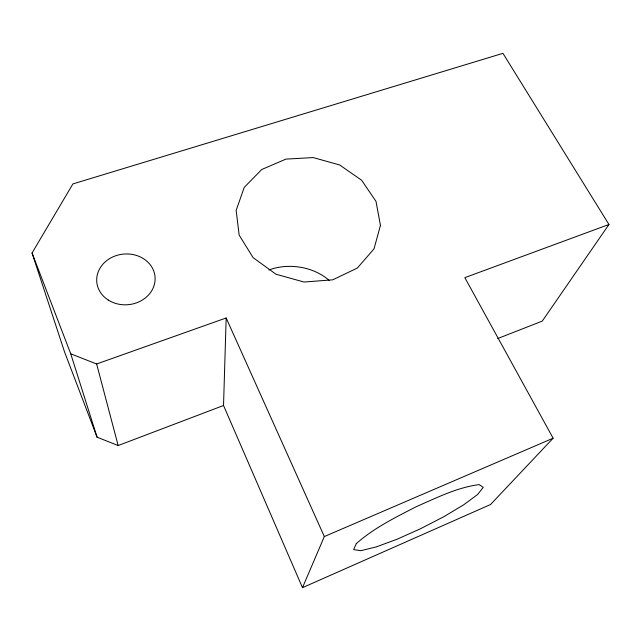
<?xml version="1.0" encoding="UTF-8"?>
<svg xmlns="http://www.w3.org/2000/svg" width="641" height="641" viewBox="0 0 641 641"><rect width="100%" height="100%" fill="white"/><g stroke="black" fill="none" stroke-linecap="round" stroke-linejoin="round"><path stroke-width="0.96" d="M608.95 224.478L464.837 277.649L553.127 438.204L490.565 504.515L302.488 587.661L223.533 405.497L226.161 317.968L96.639 363.984L70.742 353.816L32.05 252.987L72.906 183.919L502.945 53.339L608.95 224.478L542.27 321.101L497.737 338.536M302.488 587.661L324.33 536.557L553.127 438.204M268.964 269.957C288.49 262.738 313.161 266.48 329.089 280.325M32.05 252.987L64.565 351.989L97.079 437.194L118.16 445.543L223.533 405.497M226.161 317.968L324.33 536.557M70.742 353.816L97.079 437.194M96.639 363.984L118.16 445.543M380.45 225.4L374.024 248.844L357.349 268.05L332.743 279.821L304.042 282.032L275.942 274.204L253.091 257.618L239.157 235.103L236.152 210.4L244.213 187.396L261.752 169.488L285.934 159.112L313.185 157.574L339.65 164.961L361.644 180.249L375.995 201.37L380.45 225.4M356.268 543.656L353.64 549.641L360.835 550.675L376.131 546.949L396.987 539.257L420.504 528.745L443.7 516.774L463.643 504.836L477.593 494.515L483.25 487.336L479.148 484.612C457.017 487.448 436.842 497.745 416.61 506.518C395.633 517.351 374.04 527.839 356.268 543.656M108.313 300.076A29.254 25.408 -5.1 0 0 154.914 281.84A29.254 25.408 -5.1 0 0 114.491 256.216A29.254 25.408 -5.1 0 0 108.313 300.076"/></g></svg>
